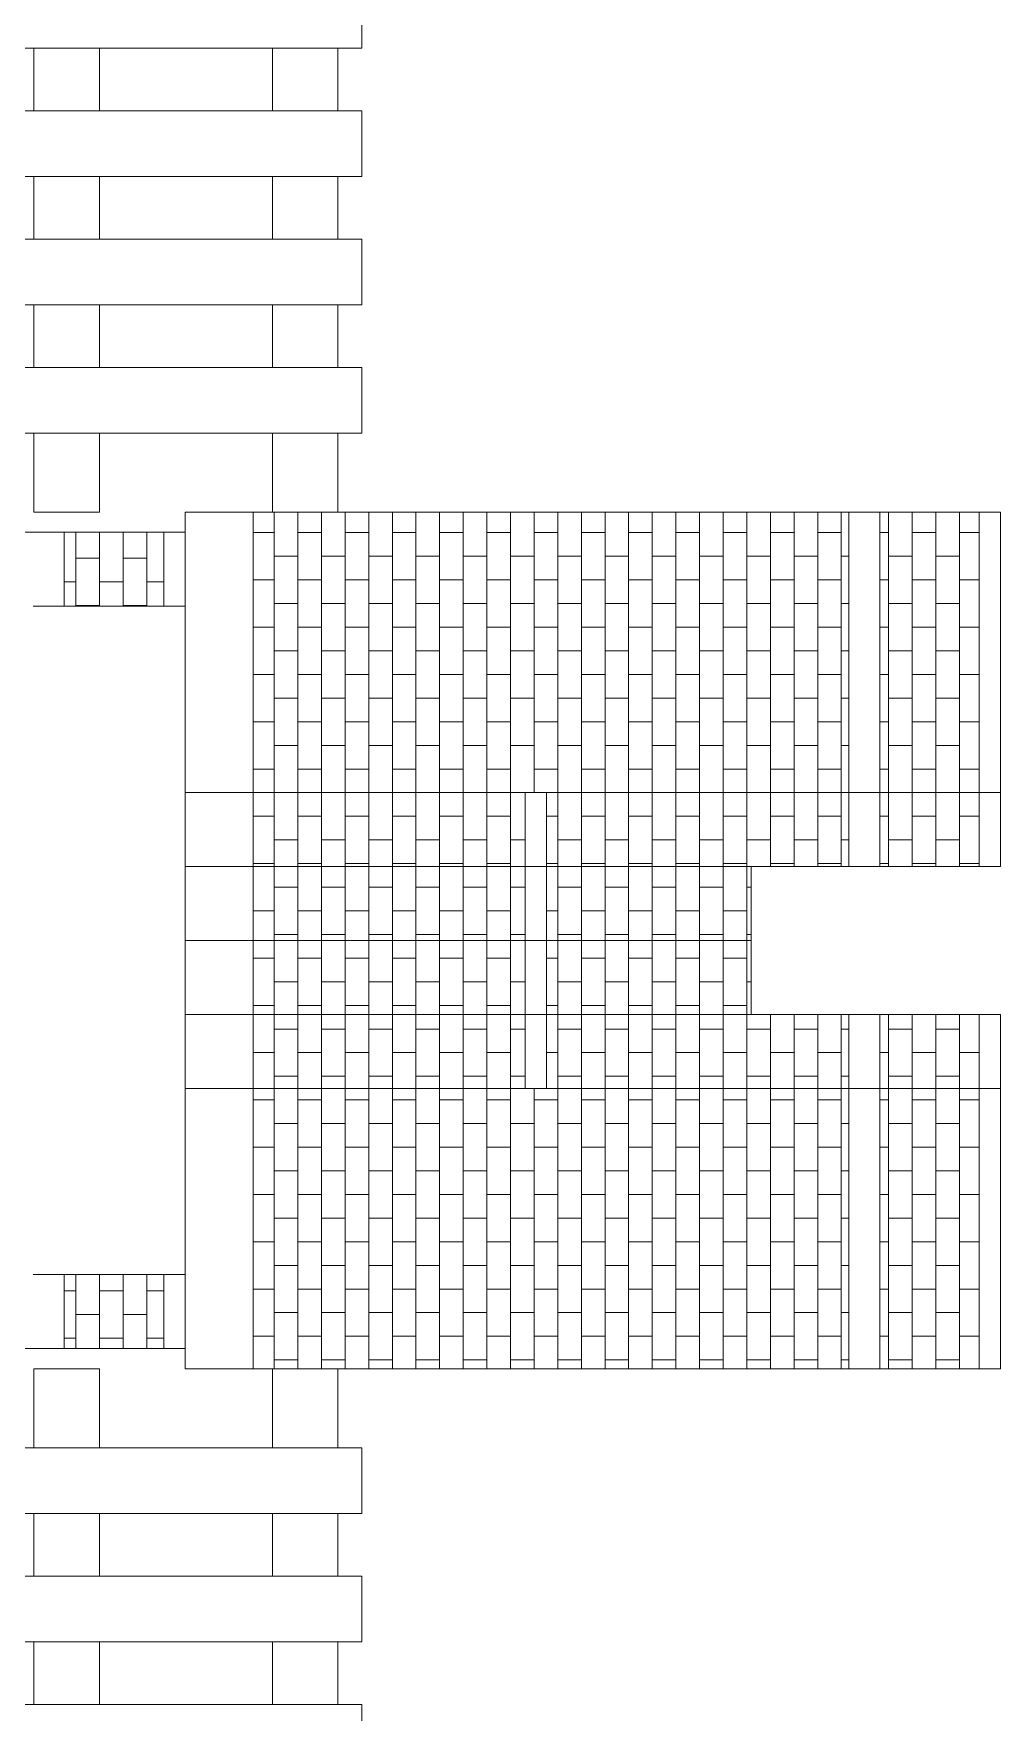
# Model space of a CAD drawing. Header units: inches. Extents: x -1530 to 385, y -443 to 699.
# Drawn here: x 184.634 to 186.168, y 31.073 to 33.737 of the extents above; entities that cross this region are included whole.
import ezdxf

# ---------------------------------------------------------------- set-up
doc = ezdxf.new("R2010")
doc.units = ezdxf.units.IN
doc.header["$LTSCALE"] = 0.5
doc.header["$MEASUREMENT"] = 0
doc.layers.add('03Cut', color=5, linetype='Continuous', lineweight=0)
doc.layers.add('04Score', color=2, linetype='Continuous', lineweight=0)

msp = doc.modelspace()

# ---------------------------------------------------------------- linework, layer by layer
at = {"layer": '03Cut'}
for p, q in [((185.1548, 33.8178), (185.1548, 33.7139)), ((184.6342, 33.7139), (184.5434, 33.7139)), ((184.6342, 33.7139), (184.6342, 33.6142)), ((185.0128, 33.7139), (184.7383, 33.7139)), ((184.7383, 33.7139), (184.7383, 33.6142)), ((185.0128, 33.7139), (185.0128, 33.6142)), ((185.1169, 33.7139), (185.1169, 33.6142)), ((185.1548, 33.7139), (185.1169, 33.7139)), ((184.5434, 33.6142), (184.6342, 33.6142)), ((184.7383, 33.6142), (185.0128, 33.6142)), ((185.1169, 33.6142), (185.1548, 33.6142)), ((185.1548, 33.6142), (185.1548, 33.5103)), ((184.6342, 33.5103), (184.5434, 33.5103)), ((184.6342, 33.5103), (184.6342, 33.4106)), ((185.0128, 33.5103), (184.7383, 33.5103)), ((184.7383, 33.5103), (184.7383, 33.4106)), ((185.0128, 33.5103), (185.0128, 33.4106)), ((185.1169, 33.5103), (185.1169, 33.4106)), ((185.1548, 33.5103), (185.1169, 33.5103)), ((184.5434, 33.4106), (184.6342, 33.4106)), ((184.7383, 33.4106), (185.0128, 33.4106)), ((185.1169, 33.4106), (185.1548, 33.4106)), ((185.1548, 33.4106), (185.1548, 33.3067)), ((184.6342, 33.3067), (184.5434, 33.3067)), ((184.6342, 33.3067), (184.6342, 33.207)), ((185.0128, 33.3067), (184.7383, 33.3067)), ((184.7383, 33.3067), (184.7383, 33.207)), ((185.0128, 33.3067), (185.0128, 33.207)), ((185.1169, 33.3067), (185.1169, 33.207)), ((185.1548, 33.3067), (185.1169, 33.3067)), ((184.5434, 33.207), (184.6342, 33.207)), ((184.7383, 33.207), (185.0128, 33.207)), ((185.1169, 33.207), (185.1548, 33.207)), ((185.1548, 33.207), (185.1548, 33.1031)), ((184.6342, 33.1031), (184.5434, 33.1031)), ((184.6342, 33.1031), (184.6342, 32.9776)), ((185.0128, 33.1031), (184.7383, 33.1031)), ((184.7383, 33.1031), (184.7383, 32.9776)), ((185.0128, 33.1031), (185.0128, 32.9776)), ((185.1169, 33.1031), (185.1169, 32.9776)), ((185.1548, 33.1031), (185.1169, 33.1031)), ((184.6342, 32.9776), (184.7383, 32.9776)), ((184.8742, 31.6185), (184.8742, 32.9776)), ((184.8742, 32.9776), (186.1683, 32.9776)), ((186.1683, 32.9776), (186.1683, 32.4155)), ((184.8742, 32.9457), (183.5802, 32.9457)), ((184.8742, 32.8283), (184.6334, 32.8283)), ((184.8742, 32.5329), (186.1683, 32.5329)), ((184.8742, 32.4155), (186.1683, 32.4155)), ((185.7729, 32.1807), (185.7729, 32.4155)), ((184.8742, 32.2981), (185.7729, 32.2981)), ((184.8742, 32.1807), (186.1683, 32.1807)), ((186.1683, 32.1807), (186.1683, 31.6185)), ((184.8742, 32.0633), (186.1683, 32.0633)), ((184.8742, 31.7679), (184.6334, 31.7679)), ((184.8742, 31.6505), (183.5802, 31.6505)), ((184.6342, 31.493), (184.6342, 31.6185)), ((184.6342, 31.6185), (184.7383, 31.6185)), ((184.7383, 31.493), (184.7383, 31.6185)), ((184.8742, 31.6185), (186.1683, 31.6185)), ((185.0128, 31.493), (185.0128, 31.6185)), ((185.1169, 31.493), (185.1169, 31.6185)), ((184.6342, 31.493), (184.5434, 31.493)), ((185.0128, 31.493), (184.7383, 31.493)), ((185.1548, 31.493), (185.1169, 31.493)), ((185.1548, 31.3891), (185.1548, 31.493)), ((184.5434, 31.3891), (184.6342, 31.3891)), ((184.6342, 31.2894), (184.6342, 31.3891)), ((184.7383, 31.3891), (185.0128, 31.3891)), ((184.7383, 31.2894), (184.7383, 31.3891)), ((185.0128, 31.2894), (185.0128, 31.3891)), ((185.1169, 31.2894), (185.1169, 31.3891)), ((185.1169, 31.3891), (185.1548, 31.3891)), ((184.6342, 31.2894), (184.5434, 31.2894)), ((185.0128, 31.2894), (184.7383, 31.2894)), ((185.1548, 31.2894), (185.1169, 31.2894)), ((185.1548, 31.1855), (185.1548, 31.2894)), ((184.5434, 31.1855), (184.6342, 31.1855)), ((184.6342, 31.0858), (184.6342, 31.1855)), ((184.7383, 31.1855), (185.0128, 31.1855)), ((184.7383, 31.0858), (184.7383, 31.1855)), ((185.0128, 31.0858), (185.0128, 31.1855)), ((185.1169, 31.0858), (185.1169, 31.1855)), ((185.1169, 31.1855), (185.1548, 31.1855)), ((184.6342, 31.0858), (184.5434, 31.0858)), ((185.0128, 31.0858), (184.7383, 31.0858)), ((185.1548, 31.0858), (185.1169, 31.0858)), ((185.1548, 30.9819), (185.1548, 31.0858))]:
    msp.add_line(p, q, dxfattribs=at)
at = {"layer": '04Score'}
for p, q in [((184.7383, 33.7139), (184.6342, 33.7139)), ((185.1169, 33.7139), (185.0128, 33.7139)), ((184.7383, 33.6142), (184.6342, 33.6142)), ((185.1169, 33.6142), (185.0128, 33.6142)), ((184.7383, 33.5103), (184.6342, 33.5103)), ((185.1169, 33.5103), (185.0128, 33.5103)), ((184.7383, 33.4106), (184.6342, 33.4106)), ((185.1169, 33.4106), (185.0128, 33.4106)), ((184.7383, 33.3067), (184.6342, 33.3067)), ((185.1169, 33.3067), (185.0128, 33.3067)), ((184.7383, 33.207), (184.6342, 33.207)), ((185.1169, 33.207), (185.0128, 33.207)), ((184.7383, 33.1031), (184.6342, 33.1031)), ((185.1169, 33.1031), (185.0128, 33.1031)), ((184.9824, 31.6185), (184.9824, 32.9776)), ((185.9274, 32.4155), (185.9274, 32.9776)), ((185.9766, 32.4155), (185.9766, 32.9776)), ((186.1347, 32.4155), (186.1347, 32.9776)), ((184.6826, 32.8283), (184.6826, 32.9457)), ((184.8407, 32.8283), (184.8407, 32.9457)), ((185.4142, 32.0633), (185.4142, 32.5329)), ((185.4477, 32.0633), (185.4477, 32.5329)), ((185.9274, 32.1807), (185.9274, 31.6185)), ((185.9766, 32.1807), (185.9766, 31.6185)), ((186.1347, 32.1807), (186.1347, 31.6185)), ((184.6826, 31.6505), (184.6826, 31.7679)), ((184.8407, 31.6505), (184.8407, 31.7679)), ((184.7383, 31.493), (184.6342, 31.493)), ((185.1169, 31.493), (185.0128, 31.493)), ((184.7383, 31.3891), (184.6342, 31.3891)), ((185.1169, 31.3891), (185.0128, 31.3891)), ((184.7383, 31.2894), (184.6342, 31.2894)), ((185.1169, 31.2894), (185.0128, 31.2894)), ((184.7383, 31.1855), (184.6342, 31.1855)), ((185.1169, 31.1855), (185.0128, 31.1855)), ((184.7383, 31.0858), (184.6342, 31.0858)), ((185.1169, 31.0858), (185.0128, 31.0858))]:
    msp.add_line(p, q, dxfattribs=at)
at = {"layer": '04Score', "linetype": 'Continuous'}
for p, q in [((185.0157, 32.9776), (185.0157, 31.6185)), ((185.0532, 32.9776), (185.0532, 31.6185)), ((185.0907, 32.9776), (185.0907, 31.6185)), ((185.1282, 32.9776), (185.1282, 31.6185)), ((185.1657, 32.9776), (185.1657, 31.6185)), ((185.2032, 32.9776), (185.2032, 31.6185)), ((185.2407, 32.9776), (185.2407, 31.6185)), ((185.2782, 32.9776), (185.2782, 31.6185)), ((185.3157, 32.9776), (185.3157, 31.6185)), ((185.3532, 32.9776), (185.3532, 31.6185)), ((185.3907, 32.9776), (185.3907, 31.6185)), ((185.4282, 32.9776), (185.4282, 32.5329)), ((185.4657, 32.9776), (185.4657, 31.6185)), ((185.5032, 32.9776), (185.5032, 31.6185)), ((185.5407, 32.9776), (185.5407, 31.6185)), ((185.5782, 32.9776), (185.5782, 31.6185)), ((185.6157, 32.9776), (185.6157, 31.6185)), ((185.6532, 32.9776), (185.6532, 31.6185)), ((185.6907, 32.9776), (185.6907, 31.6185)), ((185.7282, 32.9776), (185.7282, 31.6185)), ((185.7657, 32.9776), (185.7657, 31.6185)), ((185.8032, 32.9776), (185.8032, 32.4155)), ((185.8407, 32.9776), (185.8407, 32.4155)), ((185.8782, 32.9776), (185.8782, 32.4155)), ((185.9157, 32.9776), (185.9157, 32.4155)), ((185.9907, 32.9776), (185.9907, 32.4155)), ((186.0282, 32.9776), (186.0282, 32.4155)), ((186.0657, 32.9776), (186.0657, 32.4155)), ((186.1032, 32.9776), (186.1032, 32.4155)), ((184.7009, 32.9457), (184.7009, 32.8283)), ((184.7384, 32.9457), (184.7384, 32.8283)), ((184.7759, 32.9457), (184.7759, 32.8283)), ((184.8134, 32.9457), (184.8134, 32.8283)), ((184.9824, 32.9451), (185.0157, 32.9451)), ((185.0532, 32.9451), (185.0907, 32.9451)), ((185.1282, 32.9451), (185.1657, 32.9451)), ((185.2032, 32.9451), (185.2407, 32.9451)), ((185.2782, 32.9451), (185.3157, 32.9451)), ((185.3532, 32.9451), (185.3907, 32.9451)), ((185.4282, 32.9451), (185.4657, 32.9451)), ((185.5032, 32.9451), (185.5407, 32.9451)), ((185.5782, 32.9451), (185.6157, 32.9451)), ((185.6532, 32.9451), (185.6907, 32.9451)), ((185.7282, 32.9451), (185.7657, 32.9451)), ((185.8032, 32.9451), (185.8407, 32.9451)), ((185.8782, 32.9451), (185.9157, 32.9451)), ((185.9766, 32.9451), (185.9907, 32.9451)), ((186.0282, 32.9451), (186.0657, 32.9451)), ((186.1032, 32.9451), (186.1347, 32.9451)), ((184.7009, 32.9047), (184.7384, 32.9047)), ((184.7759, 32.9047), (184.8134, 32.9047)), ((185.0157, 32.9076), (185.0532, 32.9076)), ((185.0907, 32.9076), (185.1282, 32.9076)), ((185.1657, 32.9076), (185.2032, 32.9076)), ((185.2407, 32.9076), (185.2782, 32.9076)), ((185.3157, 32.9076), (185.3532, 32.9076)), ((185.3907, 32.9076), (185.4282, 32.9076)), ((185.4657, 32.9076), (185.5032, 32.9076)), ((185.5407, 32.9076), (185.5782, 32.9076)), ((185.6157, 32.9076), (185.6532, 32.9076)), ((185.6907, 32.9076), (185.7282, 32.9076)), ((185.7657, 32.9076), (185.8032, 32.9076)), ((185.8407, 32.9076), (185.8782, 32.9076)), ((185.9157, 32.9076), (185.9274, 32.9076)), ((185.9907, 32.9076), (186.0282, 32.9076)), ((186.0657, 32.9076), (186.1032, 32.9076)), ((184.9824, 32.8701), (185.0157, 32.8701)), ((185.0532, 32.8701), (185.0907, 32.8701)), ((185.1282, 32.8701), (185.1657, 32.8701)), ((185.2032, 32.8701), (185.2407, 32.8701)), ((185.2782, 32.8701), (185.3157, 32.8701)), ((185.3532, 32.8701), (185.3907, 32.8701)), ((185.4282, 32.8701), (185.4657, 32.8701)), ((185.5032, 32.8701), (185.5407, 32.8701)), ((185.5782, 32.8701), (185.6157, 32.8701)), ((185.6532, 32.8701), (185.6907, 32.8701)), ((185.7282, 32.8701), (185.7657, 32.8701)), ((185.8032, 32.8701), (185.8407, 32.8701)), ((185.8782, 32.8701), (185.9157, 32.8701)), ((185.9766, 32.8701), (185.9907, 32.8701)), ((186.0282, 32.8701), (186.0657, 32.8701)), ((186.1032, 32.8701), (186.1347, 32.8701)), ((184.6826, 32.8672), (184.7009, 32.8672)), ((184.7384, 32.8672), (184.7759, 32.8672)), ((184.8134, 32.8672), (184.8407, 32.8672)), ((184.7009, 32.8297), (184.7384, 32.8297)), ((184.7759, 32.8297), (184.8134, 32.8297)), ((185.0157, 32.8326), (185.0532, 32.8326)), ((185.0907, 32.8326), (185.1282, 32.8326)), ((185.1657, 32.8326), (185.2032, 32.8326)), ((185.2407, 32.8326), (185.2782, 32.8326)), ((185.3157, 32.8326), (185.3532, 32.8326)), ((185.3907, 32.8326), (185.4282, 32.8326)), ((185.4657, 32.8326), (185.5032, 32.8326)), ((185.5407, 32.8326), (185.5782, 32.8326)), ((185.6157, 32.8326), (185.6532, 32.8326)), ((185.6907, 32.8326), (185.7282, 32.8326)), ((185.7657, 32.8326), (185.8032, 32.8326)), ((185.8407, 32.8326), (185.8782, 32.8326)), ((185.9157, 32.8326), (185.9274, 32.8326)), ((185.9907, 32.8326), (186.0282, 32.8326)), ((186.0657, 32.8326), (186.1032, 32.8326)), ((184.9824, 32.7951), (185.0157, 32.7951)), ((185.0532, 32.7951), (185.0907, 32.7951)), ((185.1282, 32.7951), (185.1657, 32.7951)), ((185.2032, 32.7951), (185.2407, 32.7951)), ((185.2782, 32.7951), (185.3157, 32.7951)), ((185.3532, 32.7951), (185.3907, 32.7951)), ((185.4282, 32.7951), (185.4657, 32.7951)), ((185.5032, 32.7951), (185.5407, 32.7951)), ((185.5782, 32.7951), (185.6157, 32.7951)), ((185.6532, 32.7951), (185.6907, 32.7951)), ((185.7282, 32.7951), (185.7657, 32.7951)), ((185.8032, 32.7951), (185.8407, 32.7951)), ((185.8782, 32.7951), (185.9157, 32.7951)), ((185.9766, 32.7951), (185.9907, 32.7951)), ((186.0282, 32.7951), (186.0657, 32.7951)), ((186.1032, 32.7951), (186.1347, 32.7951)), ((185.0157, 32.7576), (185.0532, 32.7576)), ((185.0907, 32.7576), (185.1282, 32.7576)), ((185.1657, 32.7576), (185.2032, 32.7576)), ((185.2407, 32.7576), (185.2782, 32.7576)), ((185.3157, 32.7576), (185.3532, 32.7576)), ((185.3907, 32.7576), (185.4282, 32.7576)), ((185.4657, 32.7576), (185.5032, 32.7576)), ((185.5407, 32.7576), (185.5782, 32.7576)), ((185.6157, 32.7576), (185.6532, 32.7576)), ((185.6907, 32.7576), (185.7282, 32.7576)), ((185.7657, 32.7576), (185.8032, 32.7576)), ((185.8407, 32.7576), (185.8782, 32.7576)), ((185.9157, 32.7576), (185.9274, 32.7576)), ((185.9907, 32.7576), (186.0282, 32.7576)), ((186.0657, 32.7576), (186.1032, 32.7576)), ((184.9824, 32.7201), (185.0157, 32.7201)), ((185.0532, 32.7201), (185.0907, 32.7201)), ((185.1282, 32.7201), (185.1657, 32.7201)), ((185.2032, 32.7201), (185.2407, 32.7201)), ((185.2782, 32.7201), (185.3157, 32.7201)), ((185.3532, 32.7201), (185.3907, 32.7201)), ((185.4282, 32.7201), (185.4657, 32.7201)), ((185.5032, 32.7201), (185.5407, 32.7201)), ((185.5782, 32.7201), (185.6157, 32.7201)), ((185.6532, 32.7201), (185.6907, 32.7201)), ((185.7282, 32.7201), (185.7657, 32.7201)), ((185.8032, 32.7201), (185.8407, 32.7201)), ((185.8782, 32.7201), (185.9157, 32.7201)), ((185.9766, 32.7201), (185.9907, 32.7201)), ((186.0282, 32.7201), (186.0657, 32.7201)), ((186.1032, 32.7201), (186.1347, 32.7201)), ((185.0157, 32.6826), (185.0532, 32.6826)), ((185.0907, 32.6826), (185.1282, 32.6826)), ((185.1657, 32.6826), (185.2032, 32.6826)), ((185.2407, 32.6826), (185.2782, 32.6826)), ((185.3157, 32.6826), (185.3532, 32.6826)), ((185.3907, 32.6826), (185.4282, 32.6826)), ((185.4657, 32.6826), (185.5032, 32.6826)), ((185.5407, 32.6826), (185.5782, 32.6826)), ((185.6157, 32.6826), (185.6532, 32.6826)), ((185.6907, 32.6826), (185.7282, 32.6826)), ((185.7657, 32.6826), (185.8032, 32.6826)), ((185.8407, 32.6826), (185.8782, 32.6826)), ((185.9157, 32.6826), (185.9274, 32.6826)), ((185.9907, 32.6826), (186.0282, 32.6826)), ((186.0657, 32.6826), (186.1032, 32.6826)), ((184.9824, 32.6451), (185.0157, 32.6451)), ((185.0532, 32.6451), (185.0907, 32.6451)), ((185.1282, 32.6451), (185.1657, 32.6451)), ((185.2032, 32.6451), (185.2407, 32.6451)), ((185.2782, 32.6451), (185.3157, 32.6451)), ((185.3532, 32.6451), (185.3907, 32.6451)), ((185.4282, 32.6451), (185.4657, 32.6451)), ((185.5032, 32.6451), (185.5407, 32.6451)), ((185.5782, 32.6451), (185.6157, 32.6451)), ((185.6532, 32.6451), (185.6907, 32.6451)), ((185.7282, 32.6451), (185.7657, 32.6451)), ((185.8032, 32.6451), (185.8407, 32.6451)), ((185.8782, 32.6451), (185.9157, 32.6451)), ((185.9766, 32.6451), (185.9907, 32.6451)), ((186.0282, 32.6451), (186.0657, 32.6451)), ((186.1032, 32.6451), (186.1347, 32.6451)), ((185.0157, 32.6076), (185.0532, 32.6076)), ((185.0907, 32.6076), (185.1282, 32.6076)), ((185.1657, 32.6076), (185.2032, 32.6076)), ((185.2407, 32.6076), (185.2782, 32.6076)), ((185.3157, 32.6076), (185.3532, 32.6076)), ((185.3907, 32.6076), (185.4282, 32.6076)), ((185.4657, 32.6076), (185.5032, 32.6076)), ((185.5407, 32.6076), (185.5782, 32.6076)), ((185.6157, 32.6076), (185.6532, 32.6076)), ((185.6907, 32.6076), (185.7282, 32.6076)), ((185.7657, 32.6076), (185.8032, 32.6076)), ((185.8407, 32.6076), (185.8782, 32.6076)), ((185.9157, 32.6076), (185.9274, 32.6076)), ((185.9907, 32.6076), (186.0282, 32.6076)), ((186.0657, 32.6076), (186.1032, 32.6076)), ((184.9824, 32.5701), (185.0157, 32.5701)), ((185.0532, 32.5701), (185.0907, 32.5701)), ((185.1282, 32.5701), (185.1657, 32.5701)), ((185.2032, 32.5701), (185.2407, 32.5701)), ((185.2782, 32.5701), (185.3157, 32.5701)), ((185.3532, 32.5701), (185.3907, 32.5701)), ((185.4282, 32.5701), (185.4657, 32.5701)), ((185.5032, 32.5701), (185.5407, 32.5701)), ((185.5782, 32.5701), (185.6157, 32.5701)), ((185.6532, 32.5701), (185.6907, 32.5701)), ((185.7282, 32.5701), (185.7657, 32.5701)), ((185.8032, 32.5701), (185.8407, 32.5701)), ((185.8782, 32.5701), (185.9157, 32.5701)), ((185.9766, 32.5701), (185.9907, 32.5701)), ((186.0282, 32.5701), (186.0657, 32.5701)), ((186.1032, 32.5701), (186.1347, 32.5701)), ((185.0157, 32.5326), (185.0532, 32.5326)), ((185.0907, 32.5326), (185.1282, 32.5326)), ((185.1657, 32.5326), (185.2032, 32.5326)), ((185.2407, 32.5326), (185.2782, 32.5326)), ((185.3157, 32.5326), (185.3532, 32.5326)), ((185.3907, 32.5326), (185.4142, 32.5326)), ((185.4657, 32.5326), (185.5032, 32.5326)), ((185.5407, 32.5326), (185.5782, 32.5326)), ((185.6157, 32.5326), (185.6532, 32.5326)), ((185.6907, 32.5326), (185.7282, 32.5326)), ((185.7657, 32.5326), (185.8032, 32.5326)), ((185.8407, 32.5326), (185.8782, 32.5326)), ((185.9157, 32.5326), (185.9274, 32.5326)), ((185.9907, 32.5326), (186.0282, 32.5326)), ((186.0657, 32.5326), (186.1032, 32.5326)), ((184.9824, 32.4951), (185.0157, 32.4951)), ((185.0532, 32.4951), (185.0907, 32.4951)), ((185.1282, 32.4951), (185.1657, 32.4951)), ((185.2032, 32.4951), (185.2407, 32.4951)), ((185.2782, 32.4951), (185.3157, 32.4951)), ((185.3532, 32.4951), (185.3907, 32.4951)), ((185.4477, 32.4951), (185.4657, 32.4951)), ((185.5032, 32.4951), (185.5407, 32.4951)), ((185.5782, 32.4951), (185.6157, 32.4951)), ((185.6532, 32.4951), (185.6907, 32.4951)), ((185.7282, 32.4951), (185.7657, 32.4951)), ((185.8032, 32.4951), (185.8407, 32.4951)), ((185.8782, 32.4951), (185.9157, 32.4951)), ((185.9766, 32.4951), (185.9907, 32.4951)), ((186.0282, 32.4951), (186.0657, 32.4951)), ((186.1032, 32.4951), (186.1347, 32.4951)), ((185.0157, 32.4576), (185.0532, 32.4576)), ((185.0907, 32.4576), (185.1282, 32.4576)), ((185.1657, 32.4576), (185.2032, 32.4576)), ((185.2407, 32.4576), (185.2782, 32.4576)), ((185.3157, 32.4576), (185.3532, 32.4576)), ((185.3907, 32.4576), (185.4142, 32.4576)), ((185.4657, 32.4576), (185.5032, 32.4576)), ((185.5407, 32.4576), (185.5782, 32.4576)), ((185.6157, 32.4576), (185.6532, 32.4576)), ((185.6907, 32.4576), (185.7282, 32.4576)), ((185.7657, 32.4576), (185.8032, 32.4576)), ((185.8407, 32.4576), (185.8782, 32.4576)), ((185.9157, 32.4576), (185.9274, 32.4576)), ((185.9907, 32.4576), (186.0282, 32.4576)), ((186.0657, 32.4576), (186.1032, 32.4576)), ((184.9824, 32.4201), (185.0157, 32.4201)), ((185.0532, 32.4201), (185.0907, 32.4201)), ((185.1282, 32.4201), (185.1657, 32.4201)), ((185.2032, 32.4201), (185.2407, 32.4201)), ((185.2782, 32.4201), (185.3157, 32.4201)), ((185.3532, 32.4201), (185.3907, 32.4201)), ((185.4477, 32.4201), (185.4657, 32.4201)), ((185.5032, 32.4201), (185.5407, 32.4201)), ((185.5782, 32.4201), (185.6157, 32.4201)), ((185.6532, 32.4201), (185.6907, 32.4201)), ((185.7282, 32.4201), (185.7657, 32.4201)), ((185.8032, 32.4201), (185.8407, 32.4201)), ((185.8782, 32.4201), (185.9157, 32.4201)), ((185.9766, 32.4201), (185.9907, 32.4201)), ((186.0282, 32.4201), (186.0657, 32.4201)), ((186.1032, 32.4201), (186.1347, 32.4201)), ((185.0157, 32.3826), (185.0532, 32.3826)), ((185.0907, 32.3826), (185.1282, 32.3826)), ((185.1657, 32.3826), (185.2032, 32.3826)), ((185.2407, 32.3826), (185.2782, 32.3826)), ((185.3157, 32.3826), (185.3532, 32.3826)), ((185.3907, 32.3826), (185.4142, 32.3826)), ((185.4657, 32.3826), (185.5032, 32.3826)), ((185.5407, 32.3826), (185.5782, 32.3826)), ((185.6157, 32.3826), (185.6532, 32.3826)), ((185.6907, 32.3826), (185.7282, 32.3826)), ((185.7657, 32.3826), (185.7729, 32.3826)), ((184.9824, 32.3451), (185.0157, 32.3451)), ((185.0532, 32.3451), (185.0907, 32.3451)), ((185.1282, 32.3451), (185.1657, 32.3451)), ((185.2032, 32.3451), (185.2407, 32.3451)), ((185.2782, 32.3451), (185.3157, 32.3451)), ((185.3532, 32.3451), (185.3907, 32.3451)), ((185.4477, 32.3451), (185.4657, 32.3451)), ((185.5032, 32.3451), (185.5407, 32.3451)), ((185.5782, 32.3451), (185.6157, 32.3451)), ((185.6532, 32.3451), (185.6907, 32.3451)), ((185.7282, 32.3451), (185.7657, 32.3451)), ((185.0157, 32.3076), (185.0532, 32.3076)), ((185.0907, 32.3076), (185.1282, 32.3076)), ((185.1657, 32.3076), (185.2032, 32.3076)), ((185.2407, 32.3076), (185.2782, 32.3076)), ((185.3157, 32.3076), (185.3532, 32.3076)), ((185.3907, 32.3076), (185.4142, 32.3076)), ((185.4657, 32.3076), (185.5032, 32.3076)), ((185.5407, 32.3076), (185.5782, 32.3076)), ((185.6157, 32.3076), (185.6532, 32.3076)), ((185.6907, 32.3076), (185.7282, 32.3076)), ((185.7657, 32.3076), (185.7729, 32.3076)), ((184.9824, 32.2701), (185.0157, 32.2701)), ((185.0532, 32.2701), (185.0907, 32.2701)), ((185.1282, 32.2701), (185.1657, 32.2701)), ((185.2032, 32.2701), (185.2407, 32.2701)), ((185.2782, 32.2701), (185.3157, 32.2701)), ((185.3532, 32.2701), (185.3907, 32.2701)), ((185.4477, 32.2701), (185.4657, 32.2701)), ((185.5032, 32.2701), (185.5407, 32.2701)), ((185.5782, 32.2701), (185.6157, 32.2701)), ((185.6532, 32.2701), (185.6907, 32.2701)), ((185.7282, 32.2701), (185.7657, 32.2701)), ((185.0157, 32.2326), (185.0532, 32.2326)), ((185.0907, 32.2326), (185.1282, 32.2326)), ((185.1657, 32.2326), (185.2032, 32.2326)), ((185.2407, 32.2326), (185.2782, 32.2326)), ((185.3157, 32.2326), (185.3532, 32.2326)), ((185.3907, 32.2326), (185.4142, 32.2326)), ((185.4657, 32.2326), (185.5032, 32.2326)), ((185.5407, 32.2326), (185.5782, 32.2326)), ((185.6157, 32.2326), (185.6532, 32.2326)), ((185.6907, 32.2326), (185.7282, 32.2326)), ((185.7657, 32.2326), (185.7729, 32.2326)), ((184.9824, 32.1951), (185.0157, 32.1951)), ((185.0532, 32.1951), (185.0907, 32.1951)), ((185.1282, 32.1951), (185.1657, 32.1951)), ((185.2032, 32.1951), (185.2407, 32.1951)), ((185.2782, 32.1951), (185.3157, 32.1951)), ((185.3532, 32.1951), (185.3907, 32.1951)), ((185.4477, 32.1951), (185.4657, 32.1951)), ((185.5032, 32.1951), (185.5407, 32.1951)), ((185.5782, 32.1951), (185.6157, 32.1951)), ((185.6532, 32.1951), (185.6907, 32.1951)), ((185.7282, 32.1951), (185.7657, 32.1951)), ((185.8032, 32.1807), (185.8032, 31.6185)), ((185.8407, 32.1807), (185.8407, 31.6185)), ((185.8782, 32.1807), (185.8782, 31.6185)), ((185.9157, 32.1807), (185.9157, 31.6185)), ((185.9907, 32.1807), (185.9907, 31.6185)), ((186.0282, 32.1807), (186.0282, 31.6185)), ((186.0657, 32.1807), (186.0657, 31.6185)), ((186.1032, 32.1807), (186.1032, 31.6185)), ((185.0157, 32.1576), (185.0532, 32.1576)), ((185.0907, 32.1576), (185.1282, 32.1576)), ((185.1657, 32.1576), (185.2032, 32.1576)), ((185.2407, 32.1576), (185.2782, 32.1576)), ((185.3157, 32.1576), (185.3532, 32.1576)), ((185.3907, 32.1576), (185.4142, 32.1576)), ((185.4657, 32.1576), (185.5032, 32.1576)), ((185.5407, 32.1576), (185.5782, 32.1576)), ((185.6157, 32.1576), (185.6532, 32.1576)), ((185.6907, 32.1576), (185.7282, 32.1576)), ((185.7657, 32.1576), (185.8032, 32.1576)), ((185.8407, 32.1576), (185.8782, 32.1576)), ((185.9157, 32.1576), (185.9274, 32.1576)), ((185.9907, 32.1576), (186.0282, 32.1576)), ((186.0657, 32.1576), (186.1032, 32.1576)), ((184.9824, 32.1201), (185.0157, 32.1201)), ((185.0532, 32.1201), (185.0907, 32.1201)), ((185.1282, 32.1201), (185.1657, 32.1201)), ((185.2032, 32.1201), (185.2407, 32.1201)), ((185.2782, 32.1201), (185.3157, 32.1201)), ((185.3532, 32.1201), (185.3907, 32.1201)), ((185.4477, 32.1201), (185.4657, 32.1201)), ((185.5032, 32.1201), (185.5407, 32.1201)), ((185.5782, 32.1201), (185.6157, 32.1201)), ((185.6532, 32.1201), (185.6907, 32.1201)), ((185.7282, 32.1201), (185.7657, 32.1201)), ((185.8032, 32.1201), (185.8407, 32.1201)), ((185.8782, 32.1201), (185.9157, 32.1201)), ((185.9766, 32.1201), (185.9907, 32.1201)), ((186.0282, 32.1201), (186.0657, 32.1201)), ((186.1032, 32.1201), (186.1347, 32.1201)), ((185.0157, 32.0826), (185.0532, 32.0826)), ((185.0907, 32.0826), (185.1282, 32.0826)), ((185.1657, 32.0826), (185.2032, 32.0826)), ((185.2407, 32.0826), (185.2782, 32.0826)), ((185.3157, 32.0826), (185.3532, 32.0826)), ((185.3907, 32.0826), (185.4142, 32.0826)), ((185.4657, 32.0826), (185.5032, 32.0826)), ((185.5407, 32.0826), (185.5782, 32.0826)), ((185.6157, 32.0826), (185.6532, 32.0826)), ((185.6907, 32.0826), (185.7282, 32.0826)), ((185.7657, 32.0826), (185.8032, 32.0826)), ((185.8407, 32.0826), (185.8782, 32.0826)), ((185.9157, 32.0826), (185.9274, 32.0826)), ((185.9907, 32.0826), (186.0282, 32.0826)), ((186.0657, 32.0826), (186.1032, 32.0826)), ((184.9824, 32.0451), (185.0157, 32.0451)), ((185.0532, 32.0451), (185.0907, 32.0451)), ((185.1282, 32.0451), (185.1657, 32.0451)), ((185.2032, 32.0451), (185.2407, 32.0451)), ((185.2782, 32.0451), (185.3157, 32.0451)), ((185.3532, 32.0451), (185.3907, 32.0451)), ((185.4282, 32.0633), (185.4282, 31.6185)), ((185.4282, 32.0451), (185.4657, 32.0451)), ((185.5032, 32.0451), (185.5407, 32.0451)), ((185.5782, 32.0451), (185.6157, 32.0451)), ((185.6532, 32.0451), (185.6907, 32.0451)), ((185.7282, 32.0451), (185.7657, 32.0451)), ((185.8032, 32.0451), (185.8407, 32.0451)), ((185.8782, 32.0451), (185.9157, 32.0451)), ((185.9766, 32.0451), (185.9907, 32.0451)), ((186.0282, 32.0451), (186.0657, 32.0451)), ((186.1032, 32.0451), (186.1347, 32.0451)), ((185.0157, 32.0076), (185.0532, 32.0076)), ((185.0907, 32.0076), (185.1282, 32.0076)), ((185.1657, 32.0076), (185.2032, 32.0076)), ((185.2407, 32.0076), (185.2782, 32.0076)), ((185.3157, 32.0076), (185.3532, 32.0076)), ((185.3907, 32.0076), (185.4282, 32.0076)), ((185.4657, 32.0076), (185.5032, 32.0076)), ((185.5407, 32.0076), (185.5782, 32.0076)), ((185.6157, 32.0076), (185.6532, 32.0076)), ((185.6907, 32.0076), (185.7282, 32.0076)), ((185.7657, 32.0076), (185.8032, 32.0076)), ((185.8407, 32.0076), (185.8782, 32.0076)), ((185.9157, 32.0076), (185.9274, 32.0076)), ((185.9907, 32.0076), (186.0282, 32.0076)), ((186.0657, 32.0076), (186.1032, 32.0076)), ((184.9824, 31.9701), (185.0157, 31.9701)), ((185.0532, 31.9701), (185.0907, 31.9701)), ((185.1282, 31.9701), (185.1657, 31.9701)), ((185.2032, 31.9701), (185.2407, 31.9701)), ((185.2782, 31.9701), (185.3157, 31.9701)), ((185.3532, 31.9701), (185.3907, 31.9701)), ((185.4282, 31.9701), (185.4657, 31.9701)), ((185.5032, 31.9701), (185.5407, 31.9701)), ((185.5782, 31.9701), (185.6157, 31.9701)), ((185.6532, 31.9701), (185.6907, 31.9701)), ((185.7282, 31.9701), (185.7657, 31.9701)), ((185.8032, 31.9701), (185.8407, 31.9701)), ((185.8782, 31.9701), (185.9157, 31.9701)), ((185.9766, 31.9701), (185.9907, 31.9701)), ((186.0282, 31.9701), (186.0657, 31.9701)), ((186.1032, 31.9701), (186.1347, 31.9701)), ((185.0157, 31.9326), (185.0532, 31.9326)), ((185.0907, 31.9326), (185.1282, 31.9326)), ((185.1657, 31.9326), (185.2032, 31.9326)), ((185.2407, 31.9326), (185.2782, 31.9326)), ((185.3157, 31.9326), (185.3532, 31.9326)), ((185.3907, 31.9326), (185.4282, 31.9326)), ((185.4657, 31.9326), (185.5032, 31.9326)), ((185.5407, 31.9326), (185.5782, 31.9326)), ((185.6157, 31.9326), (185.6532, 31.9326)), ((185.6907, 31.9326), (185.7282, 31.9326)), ((185.7657, 31.9326), (185.8032, 31.9326)), ((185.8407, 31.9326), (185.8782, 31.9326)), ((185.9157, 31.9326), (185.9274, 31.9326)), ((185.9907, 31.9326), (186.0282, 31.9326)), ((186.0657, 31.9326), (186.1032, 31.9326)), ((184.9824, 31.8951), (185.0157, 31.8951)), ((185.0532, 31.8951), (185.0907, 31.8951)), ((185.1282, 31.8951), (185.1657, 31.8951)), ((185.2032, 31.8951), (185.2407, 31.8951)), ((185.2782, 31.8951), (185.3157, 31.8951)), ((185.3532, 31.8951), (185.3907, 31.8951)), ((185.4282, 31.8951), (185.4657, 31.8951)), ((185.5032, 31.8951), (185.5407, 31.8951)), ((185.5782, 31.8951), (185.6157, 31.8951)), ((185.6532, 31.8951), (185.6907, 31.8951)), ((185.7282, 31.8951), (185.7657, 31.8951)), ((185.8032, 31.8951), (185.8407, 31.8951)), ((185.8782, 31.8951), (185.9157, 31.8951)), ((185.9766, 31.8951), (185.9907, 31.8951)), ((186.0282, 31.8951), (186.0657, 31.8951)), ((186.1032, 31.8951), (186.1347, 31.8951)), ((185.0157, 31.8576), (185.0532, 31.8576)), ((185.0907, 31.8576), (185.1282, 31.8576)), ((185.1657, 31.8576), (185.2032, 31.8576)), ((185.2407, 31.8576), (185.2782, 31.8576)), ((185.3157, 31.8576), (185.3532, 31.8576)), ((185.3907, 31.8576), (185.4282, 31.8576)), ((185.4657, 31.8576), (185.5032, 31.8576)), ((185.5407, 31.8576), (185.5782, 31.8576)), ((185.6157, 31.8576), (185.6532, 31.8576)), ((185.6907, 31.8576), (185.7282, 31.8576)), ((185.7657, 31.8576), (185.8032, 31.8576)), ((185.8407, 31.8576), (185.8782, 31.8576)), ((185.9157, 31.8576), (185.9274, 31.8576)), ((185.9907, 31.8576), (186.0282, 31.8576)), ((186.0657, 31.8576), (186.1032, 31.8576)), ((184.9824, 31.8201), (185.0157, 31.8201)), ((185.0532, 31.8201), (185.0907, 31.8201)), ((185.1282, 31.8201), (185.1657, 31.8201)), ((185.2032, 31.8201), (185.2407, 31.8201)), ((185.2782, 31.8201), (185.3157, 31.8201)), ((185.3532, 31.8201), (185.3907, 31.8201)), ((185.4282, 31.8201), (185.4657, 31.8201)), ((185.5032, 31.8201), (185.5407, 31.8201)), ((185.5782, 31.8201), (185.6157, 31.8201)), ((185.6532, 31.8201), (185.6907, 31.8201)), ((185.7282, 31.8201), (185.7657, 31.8201)), ((185.8032, 31.8201), (185.8407, 31.8201)), ((185.8782, 31.8201), (185.9157, 31.8201)), ((185.9766, 31.8201), (185.9907, 31.8201)), ((186.0282, 31.8201), (186.0657, 31.8201)), ((186.1032, 31.8201), (186.1347, 31.8201)), ((185.0157, 31.7826), (185.0532, 31.7826)), ((185.0907, 31.7826), (185.1282, 31.7826)), ((185.1657, 31.7826), (185.2032, 31.7826)), ((185.2407, 31.7826), (185.2782, 31.7826)), ((185.3157, 31.7826), (185.3532, 31.7826)), ((185.3907, 31.7826), (185.4282, 31.7826)), ((185.4657, 31.7826), (185.5032, 31.7826)), ((185.5407, 31.7826), (185.5782, 31.7826)), ((185.6157, 31.7826), (185.6532, 31.7826)), ((185.6907, 31.7826), (185.7282, 31.7826)), ((185.7657, 31.7826), (185.8032, 31.7826)), ((185.8407, 31.7826), (185.8782, 31.7826)), ((185.9157, 31.7826), (185.9274, 31.7826)), ((185.9907, 31.7826), (186.0282, 31.7826)), ((186.0657, 31.7826), (186.1032, 31.7826)), ((184.7009, 31.7679), (184.7009, 31.6505)), ((184.7384, 31.7679), (184.7384, 31.6505)), ((184.7759, 31.7679), (184.7759, 31.6505)), ((184.8134, 31.7679), (184.8134, 31.6505)), ((184.6826, 31.7422), (184.7009, 31.7422)), ((184.7384, 31.7422), (184.7759, 31.7422)), ((184.8134, 31.7422), (184.8407, 31.7422)), ((184.9824, 31.7451), (185.0157, 31.7451)), ((185.0532, 31.7451), (185.0907, 31.7451)), ((185.1282, 31.7451), (185.1657, 31.7451)), ((185.2032, 31.7451), (185.2407, 31.7451)), ((185.2782, 31.7451), (185.3157, 31.7451)), ((185.3532, 31.7451), (185.3907, 31.7451)), ((185.4282, 31.7451), (185.4657, 31.7451)), ((185.5032, 31.7451), (185.5407, 31.7451)), ((185.5782, 31.7451), (185.6157, 31.7451)), ((185.6532, 31.7451), (185.6907, 31.7451)), ((185.7282, 31.7451), (185.7657, 31.7451)), ((185.8032, 31.7451), (185.8407, 31.7451)), ((185.8782, 31.7451), (185.9157, 31.7451)), ((185.9766, 31.7451), (185.9907, 31.7451)), ((186.0282, 31.7451), (186.0657, 31.7451)), ((186.1032, 31.7451), (186.1347, 31.7451)), ((184.7009, 31.7047), (184.7384, 31.7047)), ((184.7759, 31.7047), (184.8134, 31.7047)), ((185.0157, 31.7076), (185.0532, 31.7076)), ((185.0907, 31.7076), (185.1282, 31.7076)), ((185.1657, 31.7076), (185.2032, 31.7076)), ((185.2407, 31.7076), (185.2782, 31.7076)), ((185.3157, 31.7076), (185.3532, 31.7076)), ((185.3907, 31.7076), (185.4282, 31.7076)), ((185.4657, 31.7076), (185.5032, 31.7076)), ((185.5407, 31.7076), (185.5782, 31.7076)), ((185.6157, 31.7076), (185.6532, 31.7076)), ((185.6907, 31.7076), (185.7282, 31.7076)), ((185.7657, 31.7076), (185.8032, 31.7076)), ((185.8407, 31.7076), (185.8782, 31.7076)), ((185.9157, 31.7076), (185.9274, 31.7076)), ((185.9907, 31.7076), (186.0282, 31.7076)), ((186.0657, 31.7076), (186.1032, 31.7076)), ((184.9824, 31.6701), (185.0157, 31.6701)), ((185.0532, 31.6701), (185.0907, 31.6701)), ((185.1282, 31.6701), (185.1657, 31.6701)), ((185.2032, 31.6701), (185.2407, 31.6701)), ((185.2782, 31.6701), (185.3157, 31.6701)), ((185.3532, 31.6701), (185.3907, 31.6701)), ((185.4282, 31.6701), (185.4657, 31.6701)), ((185.5032, 31.6701), (185.5407, 31.6701)), ((185.5782, 31.6701), (185.6157, 31.6701)), ((185.6532, 31.6701), (185.6907, 31.6701)), ((185.7282, 31.6701), (185.7657, 31.6701)), ((185.8032, 31.6701), (185.8407, 31.6701)), ((185.8782, 31.6701), (185.9157, 31.6701)), ((185.9766, 31.6701), (185.9907, 31.6701)), ((186.0282, 31.6701), (186.0657, 31.6701)), ((186.1032, 31.6701), (186.1347, 31.6701)), ((184.6826, 31.6672), (184.7009, 31.6672)), ((184.7384, 31.6672), (184.7759, 31.6672)), ((184.8134, 31.6672), (184.8407, 31.6672)), ((185.0157, 31.6326), (185.0532, 31.6326)), ((185.0907, 31.6326), (185.1282, 31.6326)), ((185.1657, 31.6326), (185.2032, 31.6326)), ((185.2407, 31.6326), (185.2782, 31.6326)), ((185.3157, 31.6326), (185.3532, 31.6326)), ((185.3907, 31.6326), (185.4282, 31.6326)), ((185.4657, 31.6326), (185.5032, 31.6326)), ((185.5407, 31.6326), (185.5782, 31.6326)), ((185.6157, 31.6326), (185.6532, 31.6326)), ((185.6907, 31.6326), (185.7282, 31.6326)), ((185.7657, 31.6326), (185.8032, 31.6326)), ((185.8407, 31.6326), (185.8782, 31.6326)), ((185.9157, 31.6326), (185.9274, 31.6326)), ((185.9907, 31.6326), (186.0282, 31.6326)), ((186.0657, 31.6326), (186.1032, 31.6326))]:
    msp.add_line(p, q, dxfattribs=at)

doc.saveas('drawing.dxf')
